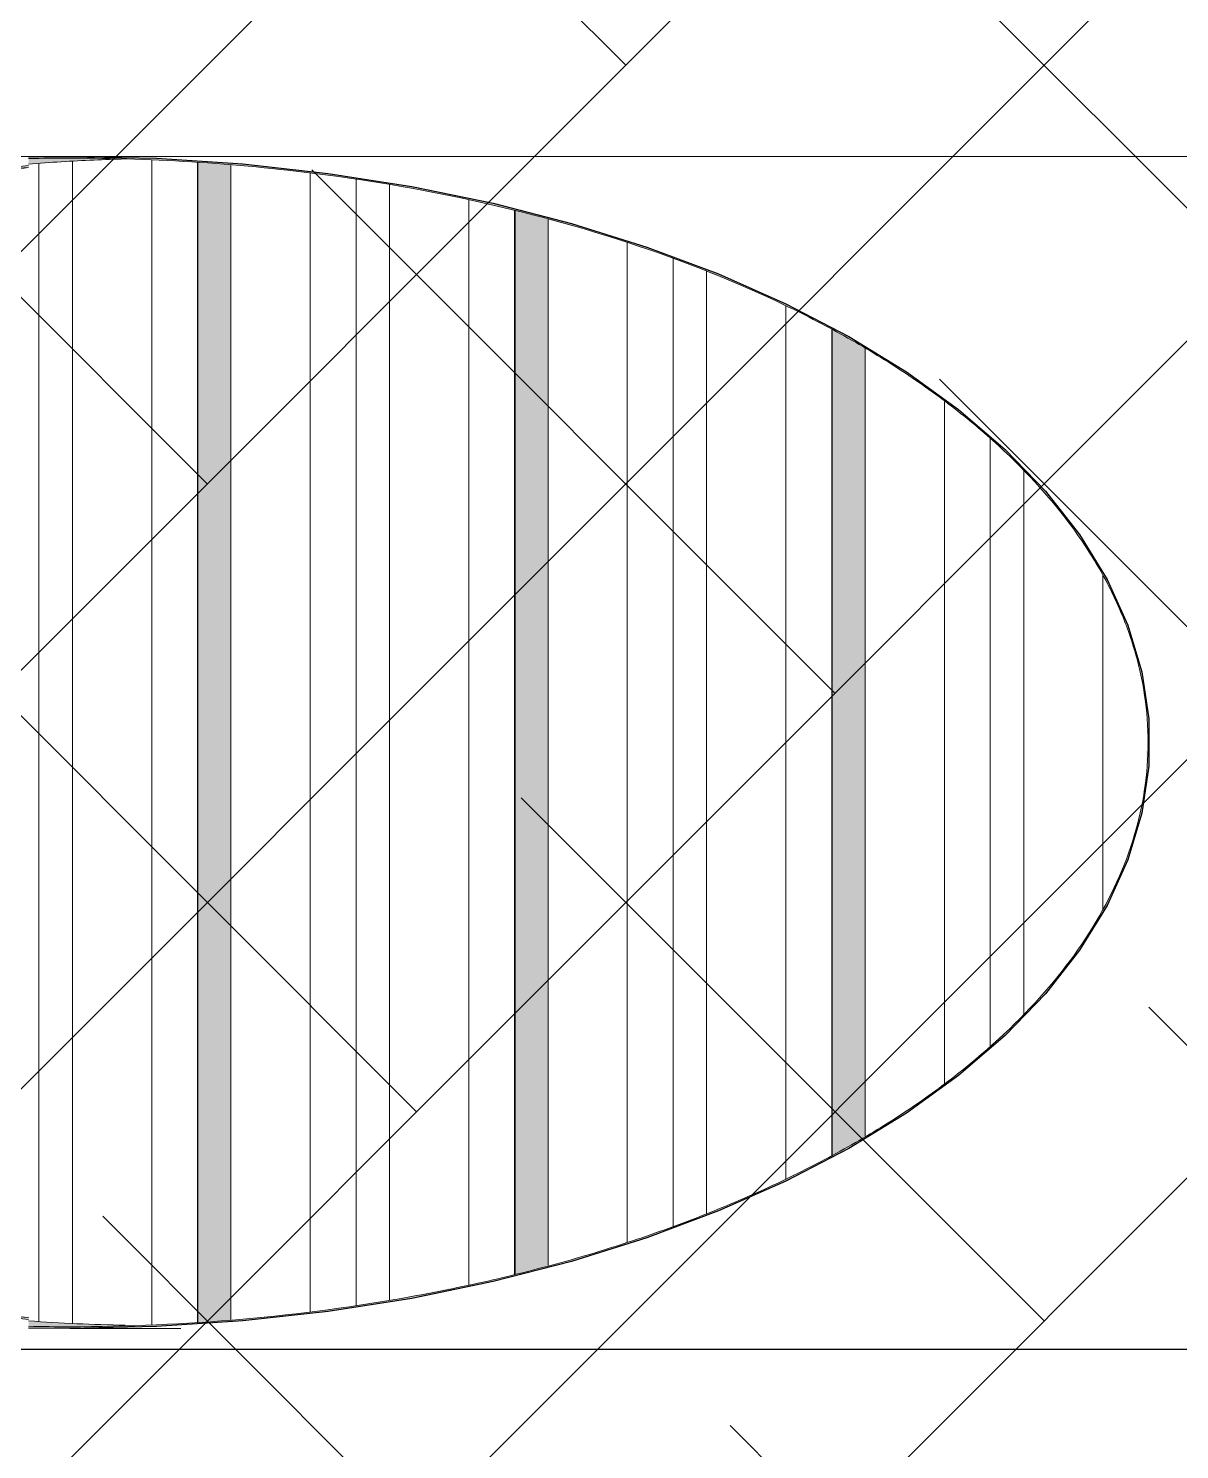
# Model space of a CAD drawing. Header units: millimetres. Extents: x 50357 to 985146, y 723188 to 1803594.
# Drawn here: x 864843 to 866789, y 746134 to 748535 of the extents above; entities that cross this region are included whole.
import ezdxf

# ---------------------------------------------------------------- set-up
doc = ezdxf.new("R2010")
doc.units = ezdxf.units.MM
doc.header["$LTSCALE"] = 3
doc.header["$MEASUREMENT"] = 0
for name, color, linetype, lineweight, true_color in [('A-FLOR', 7, 'Continuous', 5, 0x6e6e6e), ('A-GENM', 7, 'Continuous', 13, 0x6e6e6e), ('I-WALL', 7, 'Continuous', 25, 0x6e6e6e)]:
    doc.layers.add(name, color=color, linetype=linetype, lineweight=lineweight, true_color=true_color)
doc.layers.add('Hatch (HOR not under LTC submission)', color=252, linetype='Continuous', lineweight=35)

# ---------------------------------------------------------------- blocks, each defined once
blk = doc.blocks.new('Aluminum Louvers US - Aluminum Louvers US-3947208-SEC D_1')
at = {"layer": 'A-GENM'}
for points in [[(-684002.5, 22160.8), (-683946.8, 22164.5), (-683946.8, 24115.5), (-684002.5, 24119.2), (-684002.5, 22162.8)], [(-683466.6, 22241.9), (-683410.8, 22256.2), (-683410.8, 24023.8), (-683466.6, 24038.1), (-683466.6, 22245.6)], [(-682930.6, 22443), (-682902.8, 22457.7), (-682874.9, 22474.7), (-682874.9, 23805.3), (-682909.2, 23825.8), (-682930.6, 23837), (-682930.6, 22448.4)], [(-682931.5, 22442.6), (-682930.6, 22443), (-682931.5, 22454.2)], [(-683467.4, 22241.7), (-683466.6, 22241.9), (-683467.4, 22245.6)], [(-684003.4, 22160.8), (-684002.5, 22160.8), (-684003.4, 22162.8)]]:
    blk.add_hatch(color=256, dxfattribs=at).paths.add_polyline_path(points, flags=0)
for p, q in [((-684002.5, 22160.8), (-684002.5, 24119.2)), ((-683466.6, 22241.9), (-683466.6, 24038.1)), ((-682930.6, 22443), (-682930.6, 23837))]:
    blk.add_line(p, q, dxfattribs=at)
blk = doc.blocks.new('Opening End Plate L4 - Opening End Plate L4-4168090-SEC D_1')
at = {"layer": 'A-GENM'}
blk.add_hatch(color=256, dxfattribs=at).paths.add_polyline_path([(-684219.3, 22150), (-684072.4, 22153.2), (-683926.5, 22162.8), (-683768.4, 22181), (-683641.3, 22200.9), (-683503.8, 22229.2), (-683349.5, 22270.1), (-683243.7, 22303.3), (-683122.7, 22348.6), (-683008.8, 22399), (-682902.8, 22454.2), (-682805.3, 22513.9), (-682717, 22577.6), (-682638.4, 22645), (-682570.1, 22715.6), (-682512.5, 22788.9), (-682465.9, 22864.6), (-682430.7, 22942), (-682407.1, 23020.7), (-682395.3, 23100.1), (-682395.3, 23179.9), (-682407.1, 23259.3), (-682430.7, 23338), (-682465.9, 23415.4), (-682512.5, 23491.1), (-682570.1, 23564.4), (-682638.4, 23635), (-682727.2, 23709.7), (-682805.3, 23766.1), (-682902.8, 23825.8), (-683008.8, 23881), (-683122.7, 23931.4), (-683247.8, 23978), (-683371, 24016.6), (-683503.8, 24050.8), (-683664.2, 24082.7), (-683782.5, 24101.2), (-683926.5, 24117.2), (-684080.7, 24127), (-684219.3, 24130), (-684288.9, 24128.5), (-684288.9, 24125.5), (-684219.3, 24127), (-684072.6, 24123.8), (-683926.7, 24114.2), (-683768.4, 24096), (-683641.7, 24076.1), (-683504.4, 24047.9), (-683351.9, 24007.5), (-683244.6, 23973.9), (-683123.7, 23928.7), (-683010, 23878.3), (-682904.1, 23823.2), (-682806.8, 23763.6), (-682718.7, 23700), (-682640.3, 23632.8), (-682572.2, 23562.4), (-682514.8, 23489.3), (-682468.4, 23414), (-682433.4, 23336.9), (-682409.9, 23258.6), (-682398.2, 23179.6), (-682399.3, 23092.9), (-682409.9, 23021.4), (-682433.4, 22943.1), (-682468.4, 22866), (-682518.9, 22785.4), (-682572.2, 22717.6), (-682640.3, 22647.2), (-682727.2, 22573.9), (-682806.8, 22516.4), (-682904.1, 22456.8), (-683010, 22401.7), (-683123.7, 22351.3), (-683247.8, 22305.1), (-683371.7, 22266.3), (-683504.4, 22232.1), (-683664.2, 22200.4), (-683782.8, 22181.7), (-683926.7, 22165.8), (-684080.7, 22156), (-684219.3, 22153), (-684288.9, 22154.5), (-684288.9, 22151.5)], flags=0)
h = blk.add_hatch(color=256, dxfattribs=at)
h.paths.add_polyline_path([(-684219.3, 22153), (-684131.1, 22155.2), (-684196.5, 22157.4), (-684288.9, 22163.3), (-684288.9, 22154.5)], flags=0)
h.paths.add_polyline_path([(-684288.9, 24116.5), (-684178.5, 24123.8), (-684131.1, 24125.1), (-684229, 24126.8), (-684288.9, 24125.5), (-684288.9, 24116.7)], flags=0)
for p, q in [((-684219.3, 24130), (-684289.1, 24129.3)), ((-684289.1, 22150.7), (-684219.3, 22150)), ((-684219.3, 22150), (-684031.7, 22150))]:
    blk.add_line(p, q, dxfattribs=at)
at = {"layer": 'A-GENM', "flags": 128}
blk.add_lwpolyline([(-684219.3, 22150), (-684072.4, 22153.2), (-683926.5, 22162.8), (-683782.5, 22178.8), (-683641.3, 22200.9), (-683503.8, 22229.2), (-683371, 22263.4), (-683243.7, 22303.3), (-683122.7, 22348.6), (-683008.8, 22399), (-682902.8, 22454.2), (-682805.3, 22513.9), (-682717, 22577.6), (-682638.4, 22645), (-682570.1, 22715.6), (-682512.5, 22788.9), (-682465.9, 22864.6), (-682430.7, 22942), (-682407.1, 23020.7), (-682395.3, 23100.1), (-682395.3, 23179.9), (-682407.1, 23259.3), (-682430.7, 23338), (-682465.9, 23415.4), (-682512.5, 23491.1), (-682570.1, 23564.4), (-682638.4, 23635), (-682717, 23702.4), (-682805.3, 23766.1), (-682902.8, 23825.8), (-683008.8, 23881), (-683122.7, 23931.4), (-683243.7, 23976.7), (-683371, 24016.6), (-683503.8, 24050.8), (-683641.3, 24079.1), (-683782.5, 24101.2), (-683926.5, 24117.2), (-684072.4, 24126.8), (-684219.3, 24130)], dxfattribs=at)
at = {"layer": 'A-GENM'}
for points in [[(-684289, 24126.3), (-684265.8, 24126.8), (-684242.6, 24127), (-684219.3, 24127)], [(-684289.1, 22162.9), (-684234.9, 22158.7), (-684180.2, 22156.8), (-684125.5, 22155.4)], [(-684219.3, 22153), (-684242.6, 22153), (-684265.8, 22153.2), (-684289, 22153.7)]]:
    blk.add_open_spline(points, degree=3, dxfattribs=at)
for points, knots in [([(-684219.3, 24127), (-684072.4, 24127), (-683827.5, 24110.9), (-683501.3, 24051.8), (-683240.3, 23977.5), (-683044, 23897.5), (-682902.7, 23823.9), (-682805.3, 23764.3), (-682717.1, 23700.6), (-682612.4, 23610.9), (-682528.4, 23514.8), (-682466.5, 23414.3), (-682431.5, 23337.1), (-682408, 23258.8), (-682392.3, 23153.3), (-682402.1, 23020.9), (-682460.8, 22864.9), (-682565, 22715.8), (-682687.7, 22600.6), (-682805.3, 22515.7), (-682902.7, 22456.1), (-683008.7, 22400.9), (-683122.5, 22350.5), (-683243.5, 22305.2), (-683370.8, 22265.3), (-683503.6, 22231.2), (-683686.9, 22193.5), (-683925.5, 22161.6), (-684121.4, 22153), (-684219.3, 22153)], [-3.141593, -3.141593, -3.141593, -3.141593, -2.899932, -2.738824, -2.577717, -2.41661, -2.336056, -2.255502, -2.174949, -2.094395, -1.933288, -1.852734, -1.77218, -1.691627, -1.611073, -1.449966, -1.288859, -1.127751, -0.966644, -0.88609, -0.805537, -0.724983, -0.644429, -0.563876, -0.483322, -0.402768, -0.322215, -0.161107, 0, 0, 0, 0]), ([(-684125.7, 24125.7), (-684143.3, 24125.2), (-684197.9, 24123.2), (-684252.4, 24119.9), (-684289.1, 24117.1)], [3.19313787, 3.19313787, 3.19313787, 3.19313787, 3.22214631, 3.28315589, 3.28315589, 3.28315589, 3.28315589])]:
    blk.add_open_spline(points, degree=3, knots=knots, dxfattribs=at)
blk = doc.blocks.new('Opening End Plate L4 - Opening End Plate L4-4168090-SEC D_2')
at = {"layer": 'A-GENM'}
for points in [[(-687697.3, 22165.9), (-687697.3, 22168.9), (-687818.5, 22181.7), (-687967.8, 22204.3), (-688109.4, 22232.1), (-688260.9, 22270.2), (-688380.9, 22306.1), (-688508.9, 22352.1), (-688626, 22401.7), (-688736.6, 22456.8), (-688838.3, 22516.4), (-688930.3, 22580), (-689012.2, 22647.2), (-689083.4, 22717.6), (-689148.8, 22799.1), (-689191.9, 22866), (-689230.4, 22949.3), (-689253, 23021.4), (-689265.2, 23100.4), (-689265.2, 23179.6), (-689253, 23258.6), (-689228.4, 23336.9), (-689191.9, 23414), (-689140.2, 23493.2), (-689082.7, 23563.1), (-689012.2, 23632.8), (-688930.3, 23700), (-688838.3, 23763.6), (-688736.6, 23823.2), (-688626, 23878.3), (-688507.1, 23928.7), (-688378.8, 23974.5), (-688238.4, 24016.1), (-688109.4, 24047.9), (-687965.9, 24076.1), (-687818.5, 24098.3), (-687697.3, 24111.1), (-687697.3, 24114.1), (-687818.8, 24101.2), (-687967.8, 24078.8), (-688110, 24050.8), (-688248.8, 24016.6), (-688388, 23974.5), (-688508.9, 23931.2), (-688627.2, 23881), (-688738, 23825.8), (-688839.9, 23766.1), (-688932.1, 23702.4), (-689014.2, 23635), (-689086.7, 23563.1), (-689145.8, 23491.1), (-689194.5, 23415.4), (-689231.2, 23338), (-689255.9, 23259.3), (-689268.2, 23179.9), (-689267.1, 23093), (-689255.9, 23020.7), (-689230.4, 22940.2), (-689190.2, 22857.9), (-689140.2, 22782.1), (-689085.6, 22715.6), (-689014.2, 22645), (-688932.1, 22577.6), (-688839.9, 22513.9), (-688738, 22454.2), (-688627.2, 22399), (-688508.2, 22348.6), (-688381.8, 22303.3), (-688238.4, 22260.8), (-688110, 22229.2), (-687966.4, 22200.9), (-687818.8, 22178.8), (-687787.5, 22175.4)], [(-687697.3, 22168.9), (-687697.3, 22169.6), (-687818.8, 22182.7), (-687967.8, 22205.5), (-688110, 22233.8), (-688254.6, 22270.2), (-688381.8, 22308.7), (-688508.9, 22354.8), (-688627.2, 22405.4), (-688738, 22461.3), (-688839.9, 22521.8), (-688932.1, 22586.6), (-689014.2, 22655.4), (-689083.4, 22725.2), (-689142.6, 22799.1), (-689186.9, 22868.8), (-689222.9, 22945.3), (-689246.7, 23021.4), (-689259, 23100.4), (-689259, 23179.9), (-689246.5, 23259.3), (-689221.7, 23338), (-689184.7, 23415.4), (-689135.7, 23491.1), (-689075.1, 23564.4), (-689003.3, 23635), (-688920.6, 23702.4), (-688827.7, 23766.1), (-688725, 23825.8), (-688613.3, 23881), (-688493.1, 23931.4), (-688372.5, 23974.5), (-688230, 24016.6), (-688088.2, 24050.8), (-687940, 24079.1), (-687787.5, 24100.9), (-687859.6, 24092.1), (-687967.8, 24075.7), (-688110, 24047.7), (-688248.8, 24013.5), (-688381.8, 23973.6), (-688508.9, 23927.9), (-688627.2, 23877.7), (-688738, 23822.3), (-688839.9, 23762.5), (-688932.1, 23698.5), (-689014.2, 23630.8), (-689085.6, 23559.7), (-689145.8, 23485.5), (-689194.5, 23408.5), (-689230.4, 23330.7), (-689253, 23258.6), (-689265.2, 23179.6), (-689264.1, 23093), (-689252.7, 23020.7), (-689227.9, 22942), (-689190.9, 22864.6), (-689140.2, 22786.8), (-689081.4, 22715.6), (-689009.5, 22645), (-688926.9, 22577.6), (-688833.9, 22513.9), (-688731.3, 22454.2), (-688619.5, 22399), (-688499.3, 22348.6), (-688371.4, 22303.3), (-688238.4, 22263.9), (-688094.5, 22229.2), (-687946.2, 22200.9), (-687812.2, 22181.1), (-687787.5, 22178.5)]]:
    blk.add_hatch(color=256, dxfattribs=at).paths.add_polyline_path(points, flags=0)
at = {"layer": 'A-GENM', "flags": 128}
blk.add_lwpolyline([(-687697.5, 24114.6), (-687818.8, 24101.2), (-687966.4, 24079.1), (-688110, 24050.8), (-688248.8, 24016.6), (-688381.8, 23976.7), (-688508.2, 23931.4), (-688627.2, 23881), (-688738, 23825.8), (-688839.9, 23766.1), (-688932.1, 23702.4), (-689014.2, 23635), (-689085.6, 23564.4), (-689145.8, 23491.1), (-689194.5, 23415.4), (-689231.2, 23338), (-689255.9, 23259.3), (-689268.2, 23179.9), (-689268.2, 23100.1), (-689255.9, 23020.7), (-689231.2, 22942), (-689194.5, 22864.6), (-689145.8, 22788.9), (-689085.6, 22715.6), (-689014.2, 22645), (-688932.1, 22577.6), (-688839.9, 22513.9), (-688738, 22454.2), (-688627.2, 22399), (-688508.2, 22348.6), (-688381.8, 22303.3), (-688248.8, 22263.4), (-688110, 22229.2), (-687966.4, 22200.9), (-687818.8, 22178.8), (-687697.5, 22165.4)], dxfattribs=at)
at = {"layer": 'A-GENM'}
for points, knots in [([(-687697.5, 22168.4), (-687738.1, 22172.2), (-687828.5, 22182.1), (-687966.5, 22202.9), (-688158.1, 22240.6), (-688385.3, 22302.5), (-688631.5, 22398.5), (-688844.7, 22513.7), (-688990.3, 22623.2), (-689085.3, 22717.2), (-689145.3, 22790.3), (-689193.8, 22865.7), (-689230.5, 22942.9), (-689255, 23021.2), (-689267.3, 23100.3), (-689267.3, 23179.7), (-689250.9, 23285.1), (-689199.8, 23415.1), (-689090.9, 23564.2), (-688937.1, 23702.4), (-688742.5, 23826.1), (-688550.5, 23914.4), (-688382, 23974.8), (-688249, 24014.7), (-688110.2, 24048.8), (-687966.5, 24077.1), (-687828.5, 24098), (-687738, 24107.6), (-687697.5, 24111.5)], [-6.106429, -6.106429, -6.106429, -6.106429, -6.041524, -5.960971, -5.880417, -5.71931, -5.558202, -5.397095, -5.235988, -5.155434, -5.07488, -4.994327, -4.913773, -4.833219, -4.752666, -4.672112, -4.591558, -4.430451, -4.269344, -4.108237, -3.947129, -3.786022, -3.705468, -3.624915, -3.544361, -3.463807, -3.383254, -3.318349, -3.318349, -3.318349, -3.318349]), ([(-687697.5, 24111), (-687736, 24107.4), (-687824.3, 24097.6), (-687960.3, 24077.1), (-688103.9, 24048.8), (-688242.7, 24014.7), (-688375.7, 23974.8), (-688544.3, 23914.4), (-688736.3, 23826.1), (-688930.9, 23702.4), (-689084.6, 23564.2), (-689193.5, 23415.1), (-689244.6, 23285.1), (-689261, 23179.7), (-689261, 23100.3), (-689248.7, 23021.2), (-689224.2, 22942.9), (-689187.6, 22865.7), (-689139.1, 22790.3), (-689079, 22717.2), (-688984, 22623.2), (-688838.4, 22513.7), (-688625.2, 22398.5), (-688379.1, 22302.5), (-688151.8, 22240.7), (-687960.3, 22202.8), (-687824.2, 22182.8), (-687736.1, 22172), (-687697.6, 22168.6)], [3.321698, 3.321698, 3.321698, 3.321698, 3.383254, 3.463807, 3.544361, 3.624915, 3.705468, 3.786022, 3.947129, 4.108237, 4.269344, 4.430451, 4.591558, 4.672112, 4.752666, 4.833219, 4.913773, 4.994327, 5.07488, 5.155434, 5.235988, 5.397095, 5.558202, 5.71931, 5.880417, 5.960971, 6.041524, 6.10308, 6.10308, 6.10308, 6.10308])]:
    blk.add_open_spline(points, degree=3, knots=knots, dxfattribs=at)

msp = doc.modelspace()

# ---------------------------------------------------------------- hatches: boundary and pattern name
at = {"layer": 'Hatch (HOR not under LTC submission)'}
h = msp.add_hatch(dxfattribs=at)
h.set_pattern_fill('ANSI38', color=256, scale=4000)
h.paths.add_polyline_path([(853871.7666, 751128.0064), (853871.7666, 735638.9831), (853656.482, 735638.9831), (853656.482, 728688.9831), (867744.0584, 728688.9831), (867748.3434, 751128.0064)])

# ---------------------------------------------------------------- linework, layer by layer
at = {"layer": 'A-FLOR'}
msp.add_line((854631.4851, 748318.9831), (866894.3765, 748318.9831), dxfattribs=at)
at = {"layer": 'A-GENM'}
for p, q in [((865051.6235, 748313.1149), (865051.6235, 746344.845)), ((864861.0722, 746351.3032), (864861.0722, 748306.6638)), ((864917.6419, 748310.3791), (864917.6419, 746347.5888)), ((865129.0355, 746349.7484), (865129.0355, 748308.2097)), ((865185.6051, 748304.4842), (865185.6051, 746353.4728)), ((865319.5867, 748290.5573), (865319.5867, 746367.4088)), ((865396.9987, 746378.1784), (865396.9987, 748279.7894)), ((865453.5682, 748270.9032), (865453.5682, 746387.0636)), ((865587.5498, 748245.1486), (865587.5498, 746412.8175)), ((865664.9617, 746430.6496), (865664.9617, 748227.3159)), ((865721.5314, 748212.7577), (865721.5314, 746445.2068)), ((865855.513, 748172.9907), (865855.513, 746484.9749)), ((865932.925, 746511.9738), (865932.925, 748145.9914)), ((865989.4946, 748124.8141), (865989.4946, 746533.1497)), ((866123.4762, 748066.7197), (866123.4762, 746591.2465)), ((866200.8882, 746631.5704), (866200.8882, 748026.3957)), ((866257.4578, 747994.2638), (866257.4578, 746663.7024)), ((866391.4394, 747905.0313), (866391.4394, 746752.9348)), ((866468.8514, 746816.3018), (866468.8514, 747841.6676)), ((866525.421, 747787.2916), (866525.421, 746870.6741)), ((866659.4027, 747610.3964), (866659.4027, 747047.5703))]:
    msp.add_line(p, q, dxfattribs=at)
at = {"layer": 'I-WALL'}
for p, q in [((864843.3273, 748318.2594), (864913.063, 748318.9831)), ((864913.063, 746338.9831), (864843.3273, 746339.7067)), ((863117.6414, 746303.9831), (867445.8237, 746303.9831))]:
    msp.add_line(p, q, dxfattribs=at)
at = {"layer": 'I-WALL', "flags": 128}
msp.add_lwpolyline([(864913.063, 748318.9831), (865059.9548, 748315.7728), (865205.894, 748306.1628), (865349.934, 748290.2155), (865491.1408, 748268.0342), (865628.5985, 748239.7627), (865761.4156, 748205.5845), (865888.7309, 748165.7213), (866009.7186, 748120.4314), (866123.5941, 748070.0087), (866229.6188, 748014.7802), (866327.1052, 747955.104), (866415.4209, 747891.3672), (866493.9933, 747823.9831), (866562.3127, 747753.3887), (866619.9361, 747680.0419), (866666.4898, 747604.4184), (866701.6718, 747527.0085), (866725.2541, 747448.3144), (866737.0835, 747368.8464), (866737.0835, 747289.1198), (866725.2541, 747209.6518), (866701.6718, 747130.9576), (866666.4898, 747053.5478), (866619.9361, 746977.9242), (866562.3127, 746904.5774), (866493.9933, 746833.9831), (866415.4209, 746766.599), (866327.1052, 746702.8622), (866229.6188, 746643.186), (866123.5941, 746587.9574), (866009.7186, 746537.5347), (865888.7309, 746492.2449), (865761.4156, 746452.3816), (865628.5985, 746418.2034), (865491.1408, 746389.932), (865349.934, 746367.7507), (865205.894, 746351.8033), (865059.9548, 746342.1933), (864913.063, 746338.9831)], dxfattribs=at)

# ---------------------------------------------------------------- block references
at = {"layer": 'A-GENM'}
for name, p in [('Opening End Plate L4 - Opening End Plate L4-4168090-SEC D_1', (1549132.3921, 724188.9831)), ('Opening End Plate L4 - Opening End Plate L4-4168090-SEC D_2', (1552540.7499, 724188.9831)), ('Aluminum Louvers US - Aluminum Louvers US-3947208-SEC D_1', (1549132.3921, 724188.9831))]:
    msp.add_blockref(name, p, dxfattribs=at)

doc.saveas('drawing.dxf')
